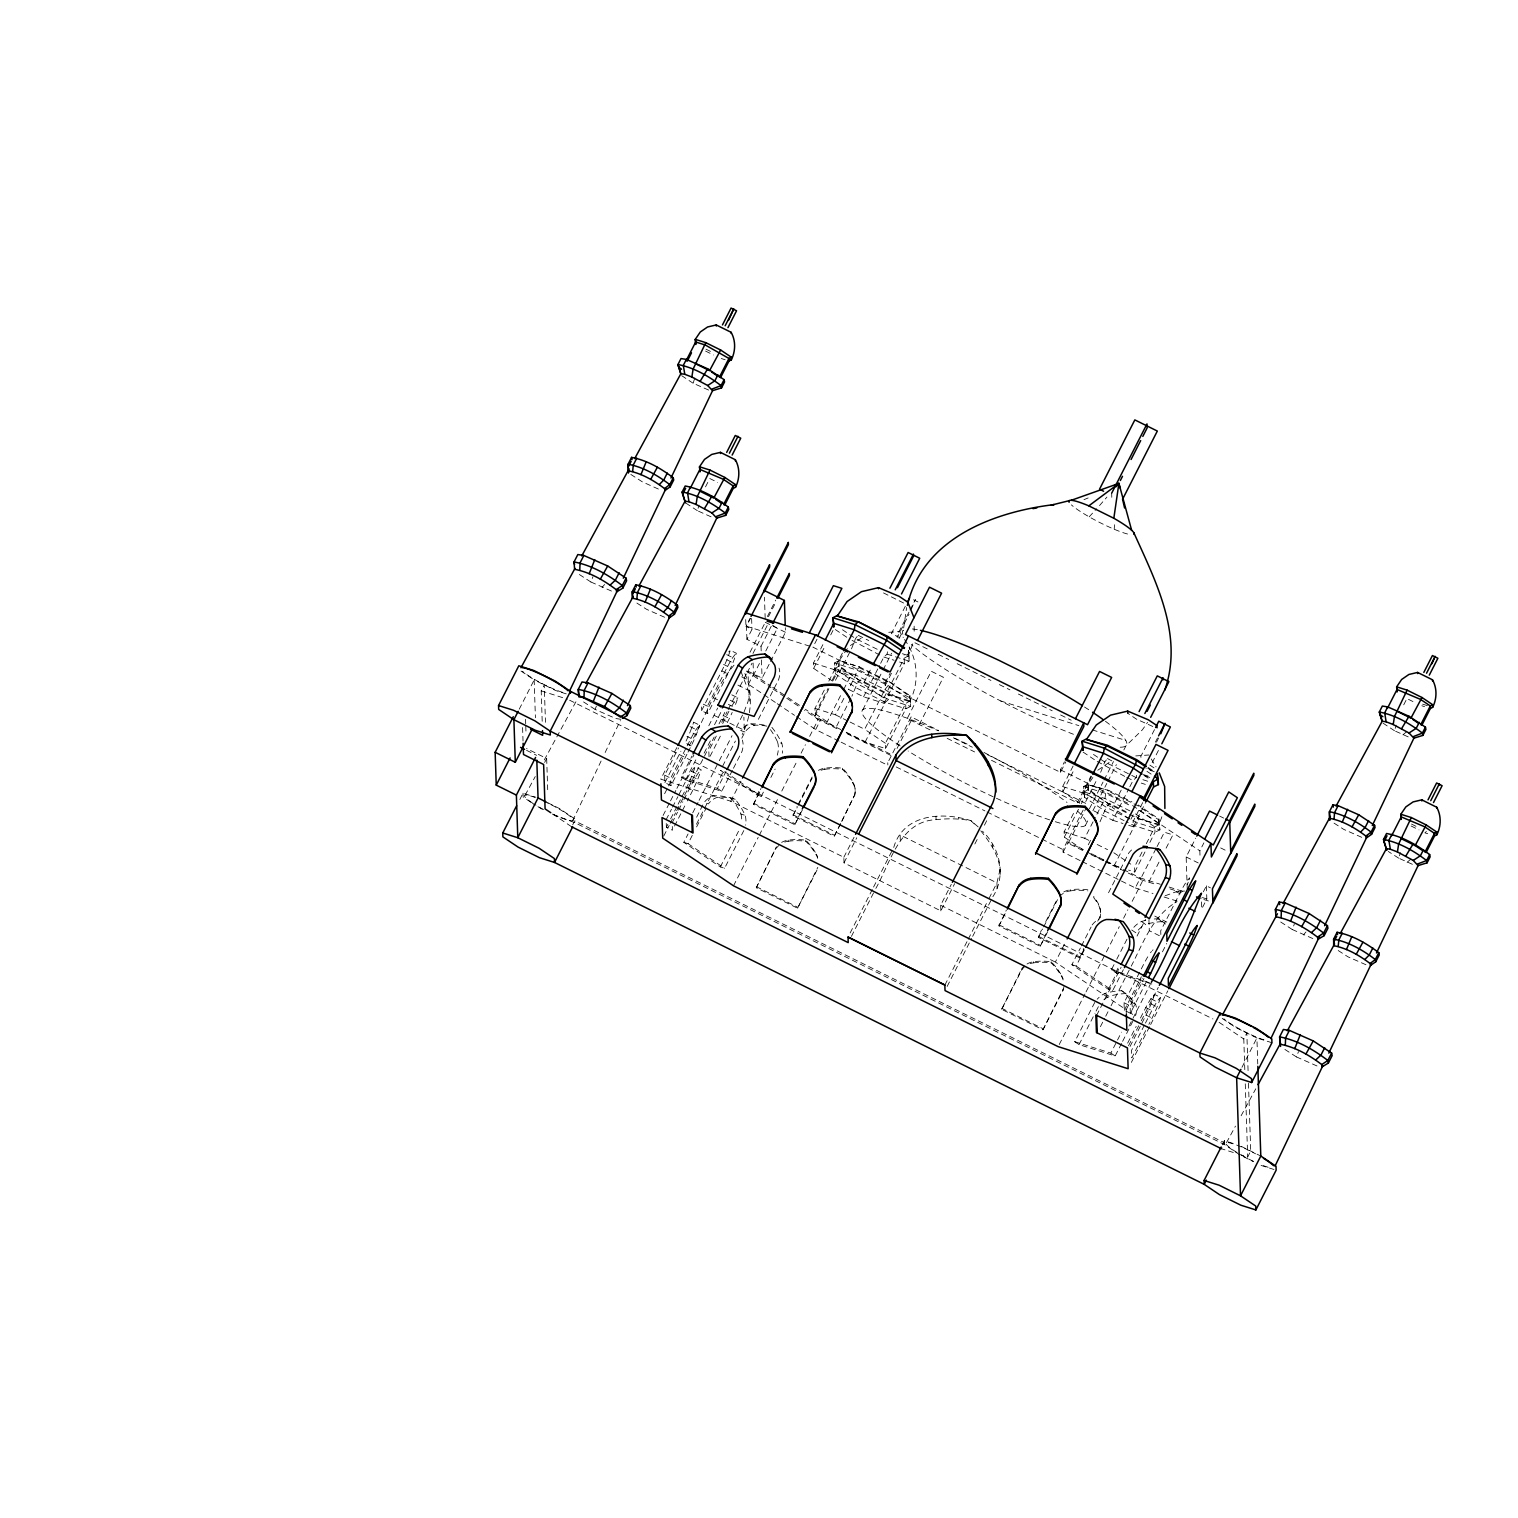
<?xml version="1.0" encoding="UTF-8"?>
<svg xmlns="http://www.w3.org/2000/svg" width="1518" height="1518" viewBox="0 0 1518 1518"><rect width="100%" height="100%" fill="white"/><g stroke="black" fill="none" stroke-linecap="round" stroke-linejoin="round"><path stroke-width="0.75" stroke-dasharray="5 3.75" d="M1114.193 529.232L1114.554 524.735M744.864 673.499C753.459 692.379 751.6 716.192 742.188 734.503M749.512 690.121L748.089 701.449L743.744 712.739M903.665 627.959L906.644 607.504M880.649 663.328L883.856 657.047L887.062 654.163L887.973 649.154M1129.828 786.779L1133.035 780.499L1136.242 777.614L1137.153 772.605M992.867 896.721C1006.529 875.62 1000.001 847.822 982.469 831.2M1000.077 869.397L996.928 882.888L988.427 899.586M708.64 390.069L693.157 383.257L694.865 377.678M711.069 516.822L697.35 510.674L699.058 505.114M1408.211 736.894L1394.492 730.746L1396.199 725.187M1412.404 864.311L1398.704 858.163L1400.412 852.604M912.716 643.898L908.181 656.364L904.064 655.074M1161.877 816.779L1158.86 825.09L1138.253 818.6L1108.975 804.085L1088.121 790.062L1087.951 784.73L1108.899 790.499L1131.935 801.902M611.469 591.071L590.9 582.001L592.969 576.669M620.843 719.304L615.663 718.488L595.094 709.418L597.181 704.105M1312.804 938.56L1292.235 929.49L1294.323 924.158M1317.017 1065.978L1296.448 1056.926L1298.516 1051.595M572.684 820.707L601.09 761.03M605.151 752.511L620.369 720.557M904.481 639.495C917.745 657.332 919.984 681.848 909.68 701.639L909.889 695.605L909.68 701.639L889.093 695.149L859.795 680.633L838.961 666.592L839.131 660.539L859.738 667.047L889.036 681.563L909.889 695.605L910.515 700.69L910.705 706.42L905.866 708.792L885.601 748.564L865.089 742.093L846.323 732.796M1088.121 790.062L1088.311 783.99L1083.605 786.457L1084.592 797.348L1081.385 803.629M708.792 725.794L717.653 708.033M832.206 680.159L835.412 673.878L834.445 663.005L839.131 660.539L859.738 667.047L856.588 669.988L855.754 675.055L848.277 689.703M1092.865 777.482L1087.951 784.73L1108.899 790.499L1105.768 793.44L1104.914 798.506L1096.394 815.261M859.795 680.633L839.321 665.871L834.634 668.717L857.044 683.821L888.561 699.418L910.705 706.42L910.06 700.918L889.472 694.428L860.156 679.893L857.044 683.821L851.902 696.231M1108.975 804.085L1088.482 789.322L1083.795 792.187L1106.224 807.272L1137.741 822.889L1159.885 829.872L1159.069 819.056L1138.215 805.014M519.232 709.21L534.165 679.912L520.845 670.937M542.192 721.259L541.205 690.861L544.241 684.903L545.474 722.321M519.82 799.474L523.027 793.212L535.911 797.273M544.639 762.472L546.67 758.507L526.518 748.526M705.509 486.861L708.716 480.599M572.703 824.824L574.734 820.84L1224.438 1142.75L1221.402 1148.728L1236.734 1153.566M676.838 747.558L660.747 779.151L730.727 801.238L843.837 857.272L844.027 862.907L940.856 910.876L954.651 883.628M686.952 754.237L670.956 785.641L664.903 782.643L664.656 775.148L678.527 747.919M664.903 782.643L680.899 751.239M701.563 710.69L721.828 670.899A17.685 1.366 -63.6 0 0 726.856 659.78A62.466 4.858 -63.6 0 0 730.329 650.254L736.363 653.252A62.466 4.858 -63.6 0 1 732.909 662.778A17.685 1.366 -63.6 0 1 727.881 673.897L707.616 713.669L701.563 710.69L701.449 706.933M761.182 650.861L761.03 646.307L746.913 639.325L751.979 629.382L745.945 626.384L750.006 618.395M746.913 639.325L746.495 626.213L750.537 618.262M670.956 785.641L670.69 778.146L690.975 738.355A17.685 1.366 -63.6 0 1 696.079 729.608A62.466 4.858 -63.6 0 1 699.703 725.206L693.669 722.207A62.466 4.858 -63.6 0 0 692.948 722.91M707.616 713.669L707.369 706.174L727.634 666.402A17.685 1.366 -63.6 0 1 732.739 657.636A62.466 4.858 -63.6 0 1 736.363 653.252M664.618 793.724L684.827 754.085M689.077 745.736C705.377 718.811 714.617 686.478 736.078 662.854M688.015 752.15L691.221 745.869A17.685 1.366 -63.6 0 0 696.25 734.731A62.466 4.858 -63.6 0 0 699.703 725.206M732.378 770.347L721.714 791.276L685.605 779.891L681.316 776.988L691.98 756.059M663.081 815.489L669.457 802.965M670.52 800.878L675.833 790.461M676.895 788.373L693.897 754.996M767.349 616.574L775.717 600.122M750.044 652.247L764.275 624.296M685.605 779.891L697.35 756.856M768.469 616.706L775.793 602.323M666.117 819.72L671.468 809.265M672.531 807.159L677.863 796.703M678.926 794.597L686.402 779.948A17.685 1.366 -63.6 0 1 691.506 771.201A62.466 4.858 -63.6 0 1 695.13 766.799L701.183 769.797A62.466 4.858 -63.6 0 1 697.711 779.322A17.685 1.366 -63.6 0 1 692.682 790.442L687.35 800.916M714.523 724.731L721.999 710.082M752.985 653.442L767.653 624.657M672.303 826.475L672.417 830.232L666.383 827.234L669.571 820.953M670.633 818.866L677.047 806.305M678.11 804.198L686.648 787.462A17.685 1.366 -63.6 0 0 691.677 776.324A62.466 4.858 -63.6 0 0 695.13 766.799M704.105 753.175L710.5 740.613M719.039 723.858L723.308 715.49A17.685 1.366 -63.6 0 0 724.788 712.416M663.764 836.02L669.134 825.488M670.197 823.382L675.567 812.851M676.649 810.745L714.181 737.065M721.695 722.321L727.065 711.79M728.128 709.703L747.444 671.791M775.318 702.398L748.412 684.276L747.976 671.165L752.017 663.214M761.03 646.307L771.656 625.454M672.17 822.718L677.502 812.263M678.565 810.157L682.834 801.789M683.897 799.701L692.436 782.946A17.685 1.366 -63.6 0 1 697.54 774.18A62.466 4.858 -63.6 0 1 701.183 769.797M716.306 736.097L708.83 750.765L709.077 758.26L721.885 733.137M722.701 723.536L729.095 710.974M674.542 826.039L686.288 803.003M727.217 722.682L729.361 718.488A17.685 1.366 -63.6 0 0 732.188 712.454M748.412 684.276L753.478 674.334L753.042 661.222M753.194 675.681L760.537 661.279M765.774 651.013L777.292 628.395L770.404 623.765M692.72 812.87L698.033 802.434M699.096 800.347L718.223 762.795M719.285 760.727L732.037 735.68M736.287 727.35L742.681 714.826M747.976 671.165L762.074 678.148L769.512 663.556M770.575 661.469L785.451 632.285L785.299 627.731M743.801 830.593L724.598 868.277L720.348 866.93L683.802 842.338L688.071 833.951M696.61 817.215L703.005 804.654M722.606 766.192L735.395 741.069M696.477 824.198L723.061 772.055M683.802 842.338L688.052 843.666L692.322 835.298M696.591 826.931L706.193 808.088M741.79 738.222L744.977 731.942A19.411 14.611 -72.5 0 1 754.807 725.187A95.976 72.238 -72.5 0 1 767.71 726.306M681.316 776.988L717.426 788.392L725.946 771.637M733.46 768.26L741.979 751.505A19.411 12.467 -56.1 0 0 742.34 740.082M758.393 719.323L778.658 679.552A19.411 12.467 -56.1 0 0 779.019 668.11M730.727 801.238L741.467 780.176M817.007 639.23L812.946 647.18L885.127 682.948L885.222 685.51L1060.475 772.358L1065.788 761.922M832.528 681.089L813.648 668.394L813.477 663.081L823.079 644.239M813.648 668.394L825.394 645.359M830.726 634.885L833.913 628.604L847.12 637.503M720.348 866.93L739.551 829.245M763.402 792.13L761.258 796.305L724.712 771.713L720.462 770.366L757.008 794.977L760.214 788.696M802.301 810.1L794.825 824.748L753.535 804.293L760.973 788.525M753.535 804.293L760.992 789.626M770.859 777.463L775.129 769.095M813.477 663.081L833.989 669.571L842.528 652.816M850.839 698.318L835.906 727.634L815.147 713.669L814.976 708.356L824.578 689.514M828.847 681.146L835.242 668.584L834.445 663.005L856.588 669.988L888.106 685.605L910.515 700.69L905.677 703.479L885.411 743.27L885.601 748.564M815.147 713.669L827.955 688.546M828.942 688.717L814.274 717.483L839.018 729.76M833.116 680.481L838.353 670.216L850.441 676.193L843.116 690.595M835.469 680.273L850.403 650.956M851.484 648.869L855.545 638.547L858.676 634.619M733.517 885.81L758.203 837.367M759.266 835.279L777.501 799.474M781.789 791.049L796.817 761.581M801.106 753.156L805.394 744.731M809.682 736.325L818.278 719.475L804.502 710.196M839.018 741.126L815.678 729.551L820.745 719.608L805.356 709.267M826.361 723.479L842.073 692.644M814.976 708.356L835.488 714.826L844.008 698.09M756.287 887.745L776.514 846.873L756.287 887.745L797.576 908.219L817.841 868.429M840.649 823.686L834.255 836.247L792.946 815.792L797.178 806.324M798.24 804.217L812.111 777.007M792.946 815.792L797.216 807.405M798.278 805.318L812.149 778.108M848.998 689.589L863.59 696.819L884.102 703.289L883.931 697.995L863.173 684.011L871.693 667.275M905.335 606.251L891.408 633.575L903.02 639.325M794.825 824.748L801.2 811.086M863.59 696.819L879.586 665.415M908.959 612.19L897.176 635.302L897.252 637.408L909.016 614.297M910.022 610.084L915.373 599.572L910.098 612.19M862.793 709.779L881.996 672.094M883.059 670.007L891.597 653.252M899.054 638.604L903.324 630.217A125.596 17.912 27 0 0 903.495 635.549M885.127 682.948L890.193 673.005M885.222 685.51L891.597 673.005M885.411 743.27L864.653 729.285L884.937 689.514L888.106 685.605L889.036 681.563L909.51 696.326M883.931 697.995L904.197 658.224L909.035 655.415L908.409 650.33L908.181 656.364L908.409 650.33M884.102 703.289L904.367 663.518L904.197 658.224M865.089 742.093L885.355 702.322L888.561 699.418L889.093 695.149M797.576 908.219L817.804 867.347M834.255 836.247L854.482 795.375A17.685 17.438 -1.9 0 0 853.002 782.187A62.466 61.631 -1.9 0 0 842.452 768.241A62.466 61.631 -1.9 0 0 824.786 768.203A17.685 17.438 -1.9 0 0 818.316 770.423M841.712 821.599L854.482 795.375M888.827 760.67L911.142 716.894L938.598 730.481M897.024 748.488L911.255 720.557L911.142 716.894M843.837 857.272L854.482 836.418M844.027 862.774L856.778 837.746M919.301 724.522L943.38 677.256L931.293 671.26L907.214 718.545L932.375 731.012M850.156 932.963L872.489 889.15M873.552 887.081L892.679 849.53M893.741 847.442C903.343 813.553 943.152 811.618 970.97 820.688L979.584 828.126M851.408 936.378L874.785 890.478M875.848 888.391C890.516 862.604 899.662 821.162 936.075 819.663C947.706 818.373 959.471 818.506 970.97 820.688L976.738 826.456M940.856 910.876L940.667 905.24L951.293 884.387M974.86 843.989L978.047 837.727M984.423 825.204L987.611 818.961M944.86 985.106L967.175 941.293M968.237 939.206L987.364 901.673M947.156 986.434L971.615 938.447M972.677 936.359L991.804 898.808M1060.475 772.358L1060.399 769.778L1064.441 761.827M1079.81 803.269L1062.828 791.846L1062.657 786.552L1073.321 765.603M1062.828 791.846L1074.554 768.81M1047.686 931.673L1040.228 946.321L998.92 925.866L1006.358 910.117M998.92 925.866L1006.396 911.217M1077.306 802.813L1090.93 776.096M1062.657 786.552L1083.15 793.022L1091.689 776.267M1083.188 849.814L1064.308 837.12L1064.137 831.807L1074.801 810.878M1079.07 802.51L1084.402 792.035L1083.605 786.457L1105.768 793.44L1131.365 806.134M1064.308 837.12L1080.323 805.716M1085.712 801.637L1096.375 780.688M1100.645 772.32L1104.725 761.998L1107.836 758.089M1080.095 860.573L1063.112 852.148L1063.017 849.587L1083.207 809.986M1063.112 852.148L1068.179 842.205L1083.036 849.568M1082.732 850.497L1068.217 843.306L1086.508 807.386M1089.393 808.809L1103.017 782.093M1104.06 780.024L1113.491 761.524M1085.446 825.337L1088.653 819.056M1092.922 810.669L1106.793 783.459M1107.855 781.372L1116.375 764.617M1123.851 749.968L1125.976 745.774L1142.371 729.854L1147.589 722.359M1064.137 831.807L1084.649 838.297L1095.313 817.348M1063.871 986.681A17.685 17.438 -1.9 0 1 1063.245 990.021L1042.961 1029.792L1001.671 1009.337L1021.899 968.465A17.685 17.438 -1.9 0 1 1024.252 965.96M1083.909 949.452L1079.64 957.839L1038.331 937.365L1041.5 929.984M1045.769 921.616L1057.496 898.58M1001.671 1009.337L1021.937 969.547A17.685 17.438 -1.9 0 1 1024.289 967.061M1038.331 937.365L1042.6 928.997M1043.663 926.91L1057.534 899.681M1088.273 844.805L1091.48 838.524M1100 821.788L1106.224 807.272L1109.335 803.345L1126.071 811.656M1040.228 946.321L1046.585 932.678M1129.316 818.904L1112.333 807.481L1121.935 788.639M1154.496 729.627L1140.568 756.951L1144.439 758.867M1094.004 810.973L1112.751 820.27L1128.766 788.867M1155.369 742.169L1157.513 737.976M1156.507 742.188L1158.651 737.976M1152.181 762.7L1158.613 750.082M1126.337 1014.328L1126.185 1009.755L1055.352 962.07L1066.091 941.027M1130.891 819.246L1134.098 812.965L1154.856 826.949L1155.027 832.244L1148.633 844.805M1142.693 802.605L1133.092 821.447L1133.263 826.741L1125.066 824.16M1133.263 826.741L1146.071 801.618M1105.92 861.408L1114.25 865.545L1134.515 825.773L1137.741 822.889L1138.633 817.879L1134.458 815.792M1123.339 969.717L1112.656 990.647L1108.425 989.319L1071.879 964.708L1080.399 947.972M1081.48 945.866L1091.081 927.024M1108.538 892.755L1128.804 852.964A19.411 14.611 -72.5 0 1 1133.377 848.581M1042.961 1029.792L1063.207 988.92L1063.245 990.021M1079.64 957.839L1083.871 948.352M1097.742 921.141L1099.867 916.967A17.685 17.438 -1.9 0 0 1098.387 903.779A62.466 61.631 -1.9 0 0 1093.624 896.436M1071.879 964.708L1076.129 966.055L1084.649 949.3M1142.048 852.072L1134.591 866.721L1134.762 872.015L1128.614 870.08M1146.318 843.685L1154.856 826.949L1159.695 824.141L1137.267 809.056M1134.762 872.015L1147.57 846.892M1082.22 861.617L1135.293 887.916L1140.36 877.973L1160.302 884.273M1155.995 848.657L1140.284 879.491L1156.431 884.596M1157.058 846.608L1164.382 832.206L1172.883 834.9L1165.539 849.283M1059.222 1044.536L1084.972 994.005M1086.034 991.899L1105.351 954.006M1106.413 951.9L1119.297 926.625M1123.586 918.219L1127.874 909.794M1132.162 901.369L1142.902 880.307L1105.559 861.807M1148.784 882.167L1159.259 861.617M1121.555 1043.435L1115.161 1055.997L1079.051 1044.593L1074.744 1041.709L1095.009 1001.918M1151.82 984.025L1115.711 972.64L1111.423 969.736L1115.692 961.368M1116.755 959.262L1127.419 938.333M1079.051 1044.593L1095.047 1013.189M1096.11 1011.102L1099.317 1004.821M1115.711 972.64L1118.918 966.359M1108.425 989.319L1119.089 968.37M1096.641 1015.333L1121.081 967.346M1137.039 936.056L1145.54 919.377M1187.228 888.789L1186.165 856.949L1195.729 838.183M1100.417 1026.661L1104.668 1018.312M1105.73 1016.225L1109.981 1007.895M1111.043 1005.808L1130.17 968.256M1131.233 966.169C1143.225 942.963 1152.731 915.639 1176.678 901.882M1199.979 855.203L1199.846 850.82L1203.888 842.87M1146.337 981.861L1130.341 1013.265L1124.288 1010.267L1124.041 1002.753L1144.325 962.981A17.685 1.366 -63.6 0 1 1149.43 954.234M1124.288 1010.267L1141.365 976.757M1126.185 1009.755L1142.276 978.18M1130.341 1013.265L1130.094 1005.751L1143.965 978.541M1074.744 1041.709L1110.853 1053.094L1121.517 1032.164M1162.465 951.824L1166.735 943.456M1128.994 1026.13L1150.246 984.404M1122.618 1041.348L1134.363 1018.312M1203.357 891.806L1206.393 885.848L1210.415 887.84M1127.646 1043.151L1136.185 1026.415M1140.454 1018.028L1145.786 1007.572A17.685 1.366 -63.6 0 1 1150.891 998.806A62.466 4.858 -63.6 0 1 1154.534 994.404L1160.568 997.402A62.466 4.858 -63.6 0 1 1157.114 1006.927A17.685 1.366 -63.6 0 1 1152.086 1018.066L1148.879 1024.346M1128.5 1045.807L1140.189 1022.866M1141.27 1020.779L1158.272 987.402M1130.037 1046.471L1146.033 1015.068A17.685 1.366 -63.6 0 0 1151.061 1003.929A62.466 4.858 -63.6 0 0 1154.534 994.404M1206.393 885.848L1206.829 898.96L1201.763 908.903L1201.402 897.973M1144.363 1025.219L1131.555 1050.342L1131.821 1057.837L1147.817 1026.434M1145.426 1023.113L1151.839 1010.552A17.685 1.366 -63.6 0 1 1156.944 1001.804A62.466 4.858 -63.6 0 1 1160.568 997.402M1131.346 1062.41L1149.581 1026.623M1150.663 1024.517L1167.816 990.837M1403.733 704.826L1406.92 698.565L1414.795 702.473M1244.798 1069.659L1243.792 1038.976L1246.828 1032.999L1248.157 1073.131M1241.971 1067.306L1256.904 1037.989L1271.932 1042.733M1222.237 1144.876L1224.362 1140.701L1235.102 1144.079M1238.916 1154.249L1247.682 1157.02L1250.718 1151.042L1248.46 1082.581M1138.253 818.6L1159.24 824.369L1159.885 829.872L1155.027 832.244L1134.515 825.773L1126.185 821.636M1158.67 819.777L1158.86 825.09L1158.67 819.777L1137.836 805.754L1108.538 791.239M525.133 795.166L535.266 776.533M544.279 759.968L576.935 699.912M1226.468 1142.675L1235.481 1126.109M1241.117 1115.749L1255.765 1088.823M847.367 648.603L838.79 661.279L838.961 666.592M602.039 587.447L604.619 584.487M1303.393 934.955L1305.954 931.976M1099.525 505.57L1106.945 497.069M1089.184 516.841L1096.565 508.796M1426.408 831.466L1424.89 832.832L1428.78 834.046M1402.879 734.845L1407.755 730.822M1407.091 862.281L1411.949 858.258M850.384 645.567L861.142 638.167M1097.761 770.252L1112.106 760.404M1165.141 895.772L1176.336 891.711L1184.514 891.047M1083.966 499.669L1088.178 497.923M888.751 632.304L899.662 631.545L903.286 637.503M1135.749 755.926L1148.841 754.996M721.278 358.514L725.168 359.747M1427.432 705.68L1422.214 704.029L1420.696 705.396L1424.567 706.629M903.627 603.025L882.053 592.191M1152.788 726.477L1136.394 719.115L1127.779 713.308M902.394 653.708L908.58 655.643L909.225 661.146L904.367 663.518L896.17 660.918M887.062 654.163L909.225 661.146L909.035 655.415L905.297 652.911M883.856 657.047L894.121 660.273M1000.685 700.955L1078.881 725.642M1092.296 729.873L1125.806 740.461M746.495 626.213L810.745 646.497M1154.287 771.751L1145.976 768.393M1143.32 774.559L1151.574 777.159M1145.008 775.926L1151.175 777.88M1142.883 779.702L1149.524 781.808M1141.232 783.079L1145.331 784.389M1112.751 820.27L1123.016 823.515M744.977 731.942L740.746 730.594A19.411 14.611 -72.5 0 1 750.556 723.858L754.807 725.187M770.442 729.646A95.976 72.238 -72.5 0 1 777.596 742.036L781.827 743.384A19.411 14.611 -72.5 0 1 782.32 753.175M1114.25 865.545L1120.398 867.48M566.29 693.897L555.55 690.5L534.165 679.912L535.418 717.786M1169.164 887.062L1182.446 891.256M1202.389 897.555L1206.829 898.96M1169.98 888.865L1181.27 892.432M1203.85 899.548L1208.366 900.971M541.205 690.861L567.485 699.153M1135.293 887.916L1153.016 893.514M1164.097 897.005L1177.38 901.199M757.008 794.977L761.258 796.305M735.205 799.284A95.976 72.238 -72.5 0 0 718.147 797.159A19.411 14.611 -72.5 0 0 708.318 803.895L704.067 802.548A19.411 14.611 -72.5 0 1 713.896 795.811A95.976 72.238 -72.5 0 1 730.955 797.956L735.205 799.284A95.976 72.238 -72.5 0 1 745.167 815.356A19.411 14.611 -72.5 0 1 745.642 825.147M730.955 797.956A95.976 72.238 -72.5 0 1 740.917 814.009L745.167 815.356M1111.423 969.736L1150.397 983.057M1239.713 1154.819L1224.495 1144.591L574.791 822.68L551.983 814.084M1261.097 1165.426L1274 1169.486M658.357 489.043L642.399 481.889L630.274 474.071M1361.76 837.329L1343.753 829.378L1331.609 821.561M664.618 617.257L646.611 609.325L634.467 601.507M1365.953 964.746L1347.946 956.814L1335.821 948.997M705.984 349.178L711.562 351.929M705.566 351.075L713.441 354.984M1411.531 824.084L1418.969 827.784M709.779 478.512L717.653 482.401M1411.114 826.001L1418.988 829.91M913.475 599.762L919.282 602.627M914.918 642.778L929.699 650.102M938.143 654.296L948.712 659.514M957.156 663.708L990.931 680.444M999.394 684.637L1009.944 689.855M1018.388 694.049L1052.183 710.785M1060.627 714.978L1071.177 720.196M858.296 635.359L868.77 640.539M1107.438 758.526L1113.757 761.922M1219.618 816.077L1223.641 818.069M877.214 649.268L855.545 638.547L842.471 629.742M1136.242 777.614L1104.725 761.998L1091.651 753.194M879.681 654.979L849.017 638.774M1124.686 776.362L1096.3 760.954M1126.773 777.406L1133.035 780.499M859.378 667.768L888.675 682.284M785.451 632.285L765.3 622.304L764.484 597.276M1220.662 847.917L1226.715 850.915M1060.399 769.778L1130.455 804.502M1129.923 810.897L1104.914 798.506L1084.402 792.035L1084.592 797.348L1105.332 811.314L1124.098 820.612M833.989 669.571L863.173 684.011M1083.15 793.022L1112.333 807.481M953.361 737.805L972.374 747.236M987.155 754.541L1086.395 803.724M947.156 738.336L974.613 751.941M991.501 760.309L1075.958 802.149M1186.165 856.949L1198.252 862.945M726.705 654.656L732.739 657.636M726.856 659.78L732.909 662.778M835.488 714.826L847.993 721.031M850.08 722.056L864.653 729.285M1084.649 838.297L1088.823 840.346M1097.153 844.482L1107.571 849.644M723.612 664.41L727.634 666.402M1176.089 891.787L1180.226 893.836M741.714 676.857L747.919 679.931M820.745 719.608L844.084 731.183M846.209 732.245L892.926 755.376M1091.537 853.78L1104.269 860.099M1106.394 861.142L1121.252 868.505M1123.377 869.567L1140.36 877.973M721.828 670.899L727.881 673.897M1087.154 852.129L1103.833 860.383M847.31 733.858L890.876 755.452M1091.025 854.615L1103.472 860.782M737.919 685.092L748.26 690.216L749.968 704.352M896.208 766.951L984.897 810.878M987.004 811.94L1039.792 838.088M1041.917 839.131L1063.017 849.587M841.143 742.188L887.859 765.319L887.764 762.757M731.79 694.827L737.843 697.825A62.466 4.858 -63.6 0 1 735.433 704.637M730.177 700.234L734.219 702.227A62.466 4.858 -63.6 0 1 737.843 697.825M728.336 704.352L732.359 706.363M713.517 697.768L717.54 699.76M1154.762 916.113L1166.849 922.09M703.327 704.181L707.369 706.174M723.308 715.49L729.361 718.488M1159.372 935.695L1149.297 930.705L1148.936 919.718M714.105 715.357L744.313 730.329L743.877 717.141M690.026 726.61L696.079 729.608M692.189 726.534A62.466 4.858 -63.6 0 1 690.197 731.733L696.25 734.731M686.933 736.363L690.975 738.355M691.221 745.869L685.168 742.871A17.685 1.366 -63.6 0 0 690.197 731.733M569.611 700.215L1212.939 1018.957M792.908 814.692L834.217 835.147M1038.293 936.264L1079.602 956.738M691.506 771.201L697.54 774.18M1150.891 998.806L1156.944 1001.804M753.497 803.193L794.806 823.648M998.882 924.766L1040.191 945.24M691.677 776.324L697.711 779.322M1151.061 1003.929L1157.114 1006.927M940.667 905.24L1055.352 962.07M686.402 779.948L692.436 782.946M1145.786 1007.572L1151.839 1010.552M664.656 775.148L670.69 778.146M1124.041 1002.753L1130.094 1005.751M686.648 787.462L692.682 790.442M1146.033 1015.068L1152.086 1018.066M526.575 750.347L536.651 755.338M756.249 886.645L797.538 907.119M1001.633 1008.237L1042.942 1028.692M547.789 802.775L559.44 808.544L574.658 818.79L574.791 822.68M1241.345 1146.413L1260.794 1156.033M542.249 809.265L532.666 803.496M1243.603 1156.754L1253.318 1161.574M1394.492 730.746L1382.575 722.853M693.157 383.257L681.221 375.363M1398.704 858.163L1388.268 851.446M697.35 510.674L685.434 502.8M1292.235 929.49L1277.89 920.174M590.9 582.001L576.536 572.684M1296.448 1056.926L1282.084 1047.61M595.094 709.418L580.749 700.102M1149.847 765.091L1155.027 768.563M1148.101 767.406L1153.775 771.22M1147.703 768.127L1153.395 771.96M1146.982 771.334L1152.598 775.11M1143.927 775.318L1149.581 779.132M1083.093 752.074L1094.421 759.683M1132.58 805.546L1199.846 850.82M1113.832 852.755L1130.815 864.178M1154.23 918.997A95.976 61.688 -56.1 0 1 1158.348 918.751L1162.655 921.654A95.976 61.688 -56.1 0 1 1165.426 924.064M1133.832 927.289A19.411 12.467 -56.1 0 1 1141.46 921.502L1145.748 924.405A95.976 61.688 -56.1 0 1 1162.655 921.654M753.478 674.334L770.764 685.984M772.681 687.274L786.134 696.326M788.07 697.616L803.439 707.976M1131.688 929.965L1135.976 932.849A19.411 12.467 -56.1 0 1 1145.748 924.405M746.325 671.051L771.049 687.692M773.023 689.02L784.825 696.952M786.798 698.28L802.529 708.887M777.235 703.688L794.521 715.32M796.457 716.629L815.678 729.551M1222.199 1018.426L1235.519 1027.401L1256.904 1037.989L1257.758 1063.966M1219.087 1022.335L1243.792 1038.976M1121.688 990.723L1125.976 993.607A95.976 61.688 -56.1 0 1 1135.787 1004.783A19.411 12.467 -56.1 0 1 1135.426 1016.225L1131.119 1013.322A19.411 12.467 -56.1 0 0 1131.498 1001.899A95.976 61.688 -56.1 0 0 1121.688 990.723A95.976 61.688 -56.1 0 0 1104.781 993.474A19.411 12.467 -56.1 0 0 1097.172 999.242M1131.498 1001.899L1135.787 1004.783M1076.129 966.055L1112.656 990.647M1104.781 993.474L1109.089 996.358A95.976 61.688 -56.1 0 1 1125.976 993.607M1110.853 1053.094L1115.161 1055.997M717.426 788.392L721.714 791.276M688.052 843.666L724.598 868.277M552.685 814.028L571.698 826.817M530.769 802.206L523.16 797.083L523.027 793.212M980.78 830.801C990.875 843.363 1000.647 857.803 1000.248 874.577M1151.251 758.962L1156.071 766.913M740.974 671.506L748.26 690.216M1245.272 1083.833L1247.682 1157.02M1224.362 1140.701L1224.495 1144.591M1160.834 934.538L1160.72 930.8L1180.985 891.028A17.685 1.366 -63.6 0 1 1186.089 882.262A62.466 4.858 -63.6 0 1 1189.714 877.859A62.466 4.858 -63.6 0 1 1189.049 879.909M1111.669 493.217L1111.802 497.316M1100.455 910.231L1100.493 911.312M1099.867 916.967L1099.905 918.048A17.685 17.438 -1.9 0 0 1098.425 904.88L1098.387 903.779M1087.837 889.814A62.466 61.631 -1.9 0 0 1070.171 889.795L1070.209 890.895A17.685 17.438 -1.9 0 0 1060.949 895.108M1068.179 842.205L1068.217 843.306M1027.041 963.968A17.685 17.438 -1.9 0 1 1033.511 961.748A62.466 61.631 -1.9 0 1 1051.158 961.786A62.466 61.631 -1.9 0 1 1061.727 975.732L1061.765 976.833A17.685 17.438 -1.9 0 1 1063.112 979.964M1051.158 961.786L1051.196 962.886A62.466 61.631 -1.9 0 1 1061.765 976.833M1033.511 961.748L1033.549 962.848A17.685 17.438 -1.9 0 0 1030.191 963.645M1021.899 968.465L1021.937 969.547M997.117 888.372L996.928 882.888L900.117 834.919L900.307 840.403M992.544 844.312L992.639 847.689M958.731 817.804L958.769 818.999M935.961 816.267L936.075 819.663M909.301 647.427L909.377 649.647M855.07 788.639L855.108 789.739M853.002 782.187L853.04 783.288A17.685 17.438 -1.9 0 1 854.52 796.476M842.452 768.241L842.471 769.341A62.466 61.631 -1.9 0 1 853.04 783.288M824.786 768.203L824.824 769.303A17.685 17.438 -1.9 0 0 818.354 771.524M781.637 842.395A17.685 17.438 -1.9 0 1 788.108 840.175A62.466 61.631 -1.9 0 1 805.773 840.194A62.466 61.631 -1.9 0 1 816.342 854.16L816.38 855.26A17.685 17.438 -1.9 0 1 817.728 858.372M805.773 840.194L805.811 841.295A62.466 61.631 -1.9 0 1 816.38 855.26M788.108 840.175L788.146 841.276A17.685 17.438 -1.9 0 0 784.806 842.073M761.467 659.951L762.074 678.148M751.619 618.452L751.979 629.382M745.717 619.591L745.945 626.384M666.25 823.477L666.383 827.234M546.67 758.507L547.751 791.239M525.551 719.342L525.702 723.839M525.778 726.078L526.006 732.814M522.59 727.558L523.027 741.031M914.14 626.175L914.178 632.968M776.552 847.974A17.685 17.438 -1.9 0 1 778.886 845.488M1103.871 999.793A19.411 12.467 -56.1 0 1 1109.089 996.358M693.669 722.207A62.466 4.858 -63.6 0 1 692.986 724.257M728.754 651.905A62.466 4.858 -63.6 0 1 729.608 650.937M788.146 841.276A62.466 61.631 -1.9 0 1 805.811 841.295M824.824 769.303A62.466 61.631 -1.9 0 1 842.471 769.341M1033.549 962.848A62.466 61.631 -1.9 0 1 1051.196 962.886M1150.511 952.716A62.466 4.858 -63.6 0 1 1151.498 951.482M1152.333 950.515A62.466 4.858 -63.6 0 1 1153.054 949.832M1188.233 882.186A62.466 4.858 -63.6 0 1 1187.304 884.671M777.596 742.036A19.411 14.611 -72.5 0 1 777.273 755.186M740.917 814.009A19.411 14.611 -72.5 0 1 741.714 820.422M750.556 723.858A95.976 72.238 -72.5 0 1 767.615 725.984M1070.209 890.895A62.466 61.631 -1.9 0 1 1087.875 890.914M1093.643 897.517A62.466 61.631 -1.9 0 1 1098.425 904.88M1141.46 921.502A95.976 61.688 -56.1 0 1 1145.767 920.363M1158.348 918.751A95.976 61.688 -56.1 0 1 1163.68 923.836M1063.701 892.015A17.685 17.438 -1.9 0 1 1070.171 889.795M1061.727 975.732A17.685 17.438 -1.9 0 1 1063.074 978.863M816.342 854.16A17.685 17.438 -1.9 0 1 817.69 857.272M771.865 727.331A95.976 72.238 -72.5 0 1 781.827 743.384M731.98 705.794A17.685 1.366 -63.6 0 1 734.219 702.227M1092.144 924.936A19.411 14.611 -72.5 0 1 1099.298 919.073M1105.446 721.297A125.596 17.912 27 0 1 1118.576 747.16M1073.454 734.276A125.596 17.912 27 0 1 911.255 644.448M912.375 628.964A125.596 17.912 27 0 1 918.219 629.856M1084.516 707.009A125.596 17.912 27 0 1 1090.607 710.955M1127.551 534.013A36.584 5.218 27 0 1 1071.385 504.868M1077.533 811.105A125.596 17.912 27 0 1 1051.822 820.612M1049.678 819.891A125.596 17.912 27 0 1 908.144 751.012M900.174 745.907A125.596 17.912 27 0 1 864.103 708.982A125.596 17.912 27 0 1 938.39 730.803M954.689 738.165A125.596 17.912 27 0 1 969.224 745.091M983.949 752.454A125.596 17.912 27 0 1 1067.021 802.434M1263.982 1039.849A27.286 3.89 27 0 1 1223.906 1018.825M1268.175 1167.285A27.286 3.89 27 0 1 1262.179 1165.16M1253.413 1161.327A27.286 3.89 27 0 1 1238.935 1153.68M1237.056 1152.542A27.286 3.89 27 0 1 1227.777 1142.58A27.286 3.89 27 0 1 1255.595 1153.832M543.653 801.068A27.286 3.89 27 0 1 572.912 819.113A27.286 3.89 27 0 1 552.059 813.819M543.558 809.53A27.286 3.89 27 0 1 533.975 803.971M532.382 802.946A27.286 3.89 27 0 1 534.791 797.367M562.628 692.36A27.286 3.89 27 0 1 522.553 671.336M855.754 675.055L835.242 668.584L835.412 673.878L856.171 687.863L885.355 702.322L905.866 708.792L905.677 703.479L884.937 689.514L855.754 675.055"/><path stroke-width="1.5" d="M670.216 486.823L669.761 484.603C657.484 475.286 643.347 467.07 628.091 464.223L628.528 472.724L628.091 464.223L631.564 457.373C646.839 460.22 660.975 468.436 673.252 477.772L673.707 479.992L670.216 486.823L664.941 490.542L664.542 488.587C653.822 480.447 641.469 473.274 628.129 470.77M632.74 598.054L632.285 591.64L635.776 584.809C651.051 587.656 665.188 595.872 677.445 605.189L677.901 607.409L674.428 614.259L669.153 617.959L668.755 616.023C658.034 607.864 645.681 600.692 632.323 598.206L632.285 591.64C647.56 594.487 661.696 602.703 673.973 612.039L674.428 614.259M1334.075 945.543L1333.639 939.13L1337.111 932.299C1352.386 935.145 1366.523 943.361 1378.799 952.678L1379.255 954.917L1375.763 961.748L1370.488 965.448L1370.09 963.513C1359.369 955.372 1347.016 948.181 1333.677 945.695L1333.639 939.13C1348.914 941.995 1363.031 950.211 1375.308 959.528L1375.763 961.748M579.762 570.104L580.066 562.874L583.842 555.474L607.693 565.986L626.08 578.149L626.611 580.73L622.835 588.13L616.65 591.868L616.194 589.648C603.936 580.35 589.838 572.153 574.601 569.307L574.051 561.945L577.827 554.544L583.842 555.474M630.293 705.566L626.517 712.986L620.388 717.084L604.543 706.61L583.975 697.54L584.259 690.311L588.035 682.91L611.906 693.422L630.293 705.566L630.805 708.147L627.048 715.547L622.399 718.356M1281.116 917.593L1281.401 910.383L1285.177 902.963L1309.047 913.494L1327.434 925.638L1327.946 928.219L1324.189 935.619L1317.985 939.357L1317.529 937.137C1305.29 927.84 1291.173 919.642 1275.936 916.796L1275.405 909.434L1279.181 902.034L1285.177 902.963M1285.329 1045.029L1285.613 1037.8L1289.389 1030.399L1313.241 1040.912L1331.628 1053.075L1332.159 1055.636L1328.383 1063.036L1322.197 1066.793L1321.742 1064.573C1309.484 1055.257 1295.385 1047.078 1280.148 1044.232L1279.617 1036.87L1283.374 1029.47L1289.389 1030.399M632.664 471.472L633.272 465.02L636.763 458.189M636.858 598.908L637.484 592.456L640.957 585.606M1333.999 818.98L1334.626 812.51L1338.098 805.678L1358.724 814.768L1374.587 825.261L1375.042 827.481L1371.57 834.331L1366.295 838.031L1365.896 836.076C1355.176 827.936 1342.823 820.764 1329.483 818.278L1329.426 811.713L1332.918 804.863L1338.098 805.678M1338.212 946.397L1338.819 939.946L1342.31 933.096M1133.946 534.374A36.584 5.218 27 0 0 1113.832 518.264L1118.899 483.407L1071.234 500.314M670.937 478.056L712.53 390.676L707.692 385.515L691.866 377.014L693.1 369.102L705.775 342.651L695.301 339.33L700.291 331.987L707.578 326.977L716.249 324.947L731.126 332.309C735.888 340.753 735.585 351.265 731.334 359.842L729.038 360.961L720.519 377.659M675.149 605.473L716.743 518.112L711.904 512.932L696.079 504.45L697.293 496.538L709.969 470.068L699.513 466.766L704.504 459.404L711.771 454.413L720.462 452.364L735.338 459.745C740.101 468.17 739.797 478.701 735.528 487.278L733.232 488.398L724.731 505.096M1372.291 825.545L1413.884 738.165L1409.046 733.004L1393.22 724.522L1394.435 716.61L1407.11 690.14L1396.655 686.838L1401.645 679.476L1408.913 674.466L1417.603 672.436L1432.48 679.798C1437.242 688.242 1436.939 698.773 1432.669 707.331L1430.373 708.451L1421.873 725.149M1376.484 952.962L1418.078 865.602L1413.239 860.44L1397.433 851.94L1398.647 844.027L1411.323 817.557L1400.848 814.255L1405.839 806.912L1413.125 801.902L1421.816 799.853L1436.692 807.234C1441.436 815.678 1441.132 826.19 1436.882 834.767L1434.586 835.887L1426.085 852.585M1164.761 690.216C1183.888 635.606 1155.881 581.641 1133.889 532.837M589.193 573.728L594.771 559.668M593.405 701.145L598.965 687.104M1290.547 921.217L1296.106 907.157M1294.74 1048.634L1300.319 1034.593M640.919 474.641L646.194 461.795M645.112 602.077L650.406 589.231M1342.254 822.13L1347.548 809.303M1346.466 949.566L1351.76 936.72M1159.335 985.315L1185.748 932.849L1201.516 893.172C1178.67 918.713 1168.898 953.437 1151.308 982.317M907.385 605.34C922.697 538.7 993.189 511.87 1054.137 504.602L1051.158 505.171L1069.07 500.712M569.497 691.145L618.187 588.851M623.272 578.206L665.871 488.701M627.465 705.623L670.064 616.137M1270.851 1038.635L1319.54 936.359M1324.607 925.695L1367.225 836.19M1275.044 1166.071L1322.728 1065.902M1328.819 1053.131L1371.418 963.626M855.829 621.849L837.291 616.004L858.239 621.773L887.556 636.289L904.614 647.769M1145.824 766.856L1136.337 760.48L1107.058 745.964L1086.452 739.456L1107.419 745.224L1136.716 759.74L1146.204 766.135M1107.058 745.964L1104.269 748.165L1103.434 753.232L1092.751 774.18M570.521 693.195L570.464 691.354L550.199 731.145L550.313 735.016L535.285 730.272L513.9 719.684L498.682 709.437L498.549 705.547L518.814 665.776L533.862 670.52L555.246 681.127L570.464 691.354L1220.168 1013.265L1235.197 1018.009L1256.581 1028.616L1271.799 1038.862L1271.932 1042.733L1251.667 1082.524L1236.639 1077.78L1215.235 1067.173L1200.036 1056.926L1199.903 1053.037L1220.168 1013.265L1220.225 1015.106M628.547 466.443L631.146 461.301M712.53 390.676L721.524 387.906L724.56 381.948L724.105 379.652L707.673 368.798L686.364 359.405L683.328 365.364L684.789 374.301L691.866 377.014M686.117 360.753L695.68 341.986L695.301 339.33L695.756 344.472L695.68 341.986L705.377 345.041L728.944 358.457L729.038 360.961M687.256 361.17L691.506 352.821M1257.834 1066.319L1260.794 1156.033L1276.012 1166.279L1276.145 1170.169L1255.879 1209.941L1240.832 1205.197L1219.447 1194.609L1204.229 1184.363L554.525 862.452L554.393 858.562L539.175 848.315L517.79 837.727L516.386 795.109L496.234 785.129L495.153 752.302L513.293 716.724M518.169 711.297L513.9 719.684L515.304 762.283L495.153 752.302M722.473 324.928L731.069 308.059L736.553 310.773L727.957 327.641M725.187 325.744L733.801 308.875L728.45 320.412M657.37 467.259L650.672 479.422M707.673 368.798L700.253 381.132M496.234 785.129L510.105 757.918M607.693 565.986L600.331 579.174M515.304 762.283L532.363 728.792M667.275 473.104L663.783 479.954L659.324 484.527M717.919 374.832L714.883 380.79L707.692 385.515M619.154 572.76L615.378 580.161L610.217 584.999M719.38 377.242L728.944 358.457L731.24 357.147L720.652 350.013L705.775 342.651M673.252 477.772L669.761 484.603L664.542 488.587M724.105 379.652L721.05 385.61L721.524 387.906M626.08 578.149L622.304 585.55L616.194 589.648M516.386 795.109L535.588 757.425M572.666 826.855L554.525 862.452L539.497 857.708L518.093 847.101L502.875 836.873L502.762 832.984L516.632 805.754M716.743 518.112L725.737 515.342L728.773 509.365L728.298 507.069C715.604 497.43 700.993 488.948 685.206 485.988L682.17 491.965L685.434 502.8L682.645 494.261L685.681 488.284M632.74 593.861L635.359 588.737M690.576 486.823L687.54 492.8L688.982 501.737L696.079 504.45M690.311 488.189L699.893 469.404L699.513 466.766L699.969 471.908L699.893 469.404L723.346 479.29L733.156 485.893L733.232 488.398M536.803 760.082L538.055 797.956L517.79 837.727L502.762 832.984M726.686 452.364L735.281 435.476L740.746 438.19L732.15 455.077M729.399 453.18L737.995 436.311L738.033 437.298M661.563 594.695L654.884 606.839M711.885 496.215L704.466 508.549M611.906 693.422L604.543 706.61M671.468 600.54L667.977 607.371L663.518 611.944M722.113 502.268L719.077 508.226L711.904 512.932M623.367 700.178L619.591 707.597L614.429 712.435M723.593 504.678L733.156 485.893L735.433 484.565L724.845 477.449L709.969 470.068M677.445 605.189L673.973 612.039L668.755 616.023M728.298 507.069L725.262 513.046L725.737 515.342M677.92 745.452L745.49 612.817L817.785 635.644L841.883 588.358L833.382 585.663L809.284 632.949M751.03 616.403L764.256 590.464L784.389 600.445L785.223 625.454M693.043 753.953L701.582 737.217A19.411 12.467 -56.1 0 1 711.354 728.754A95.976 61.688 -56.1 0 1 728.242 726.002L732.549 728.906A95.976 61.688 -56.1 0 0 715.642 731.638A19.411 12.467 -56.1 0 0 705.87 740.101L698.413 754.769M720.841 706.952L717.976 705.035L738.241 665.245A19.411 12.467 -56.1 0 1 748.013 656.782A95.976 61.688 -56.1 0 1 764.901 654.049L769.209 656.933A95.976 61.688 -56.1 0 1 771.979 659.343M776.761 598.073L789.341 573.406L789.417 575.588L777.88 598.206M722.283 707.919L742.549 668.148A19.411 12.467 -56.1 0 1 752.321 659.685A95.976 61.688 -56.1 0 1 769.209 656.933M772.719 623.367L784.389 600.445M727.008 769.55L737.691 748.621A19.411 12.467 -56.1 0 0 738.052 737.179A95.976 61.688 -56.1 0 0 728.242 726.002M742.53 778.07L815.489 634.904L890.155 671.905L908.466 635.985M825.204 640.065L833.743 623.31L832.946 617.731L837.651 615.264M762.036 786.438L773.763 763.421A17.685 17.438 -1.9 0 1 785.375 756.704A62.466 61.631 -1.9 0 1 803.022 756.742A62.466 61.631 -1.9 0 1 813.591 770.689A17.685 17.438 -1.9 0 1 815.071 783.876L815.109 784.977A17.685 17.438 -1.9 0 0 813.629 771.789L813.591 770.689M810.422 691.449L790.195 732.321L810.422 691.449A17.685 17.438 -1.9 0 1 822.035 684.751A62.466 61.631 -1.9 0 1 839.701 684.77A62.466 61.631 -1.9 0 1 850.27 698.735A17.685 17.438 -1.9 0 1 851.731 711.904L831.503 752.795M762.074 787.538L773.763 763.421M843.591 650.729L854.255 629.78L855.089 624.714L858.239 621.773L887.176 637.01L904.216 648.49M889.909 588.225L908.125 552.495L919.718 558.245L901.521 593.974M895.222 589.819L913.438 554.089L913.494 556.195L897.442 587.713M873.837 663.081L886.607 640.33L887.176 637.01M907.479 602.039L909.624 597.845M802.263 808.999L815.071 783.876M851.731 711.904L831.466 751.695L790.157 731.221M804.426 805.906L814.028 787.064M917.517 640.463L941.596 593.177L929.509 587.181L905.43 634.467L1087.552 724.712L1111.65 677.426L1099.563 671.449L1075.465 718.735M855.545 834.331L895.924 755.053C910.933 731.657 942.052 731.372 966.605 735.338C984.461 752.302 1002.848 777.292 992.753 803.022L952.355 882.3M858.903 833.572L896.113 760.556C910.838 736.951 941.426 734.181 966.605 735.338C980.495 751.334 995.296 770.081 995.808 792.206M1111.669 493.217L1146.982 423.92L1147.115 428L1142.826 436.406M1120.36 480.504L1122.504 476.31M1131.062 459.499L1140.682 440.599M1123.073 498.265L1157.323 431.055L1134.838 419.898L1099.525 489.213L1103.605 491.244M1114.288 784.028L1065.465 759.835L1083.719 722.815L1083.852 726.477L1066.85 759.835M1074.383 763.516L1082.922 746.761L1082.125 741.182L1086.812 738.716M1007.421 908.03L1019.147 884.994A17.685 17.438 -1.9 0 1 1030.76 878.296A62.466 61.631 -1.9 0 1 1048.407 878.315A62.466 61.631 -1.9 0 1 1058.976 892.28A17.685 17.438 -1.9 0 1 1060.456 905.449L1049.83 927.498M1055.826 813.022L1035.58 853.913L1055.826 813.022A17.685 17.438 -1.9 0 1 1067.42 806.324A62.466 61.631 -1.9 0 1 1085.085 806.362A62.466 61.631 -1.9 0 1 1095.654 820.308A17.685 17.438 -1.9 0 1 1097.116 833.496L1076.888 874.368M1007.459 909.111L1019.147 884.994M1139.088 711.581L1157.285 675.871L1168.898 681.62L1150.682 717.331M1144.857 713.498L1163.054 677.768L1163.13 679.874M1147.058 711.392L1150.283 705.092M1047.648 930.572L1060.456 905.449M1097.116 833.496L1076.85 873.267L1035.561 852.812M1122.997 786.533L1135.787 763.782L1136.337 760.48M1155.577 727.52L1158.784 721.221L1170.378 726.97L1161.82 743.782M1158.576 735.869L1165.008 723.27L1160.796 733.782M1131.878 791.675L1155.976 744.389L1168.063 750.385L1143.965 797.652L1065.427 758.753M1067.154 938.921L1140.113 795.755L1213.261 844.995L1237.36 797.709L1228.764 791.922L1204.666 839.207M1143.756 800.517L1153.357 781.675L1158.196 778.886L1157.19 774.503M1146.071 801.618L1153.528 786.969L1153.357 781.675M1085.712 947.213L1096.394 926.284A19.411 14.611 -72.5 0 1 1106.205 919.529A95.976 72.238 -72.5 0 1 1123.282 921.673A95.976 72.238 -72.5 0 1 1133.244 937.726A19.411 14.611 -72.5 0 1 1132.94 950.875L1124.402 967.63M1121.214 964.196L1128.69 949.528A19.411 14.611 -72.5 0 0 1128.994 936.378A95.976 72.238 -72.5 0 0 1119.032 920.325A95.976 72.238 -72.5 0 0 1114.876 919.301M1145.084 917.346L1165.35 877.575A19.411 14.611 -72.5 0 0 1165.653 864.425A95.976 72.238 -72.5 0 0 1155.691 848.372L1159.942 849.701A95.976 72.238 -72.5 0 1 1169.904 865.772A19.411 14.611 -72.5 0 1 1169.6 878.903L1149.335 918.694L1112.789 894.083L1133.054 854.311A19.411 14.611 -72.5 0 1 1142.883 847.575A95.976 72.238 -72.5 0 1 1159.942 849.701M1196.791 836.095L1209.542 811.086L1217.607 815.071M1143.358 976.074L1210.928 843.42L1211.383 856.987L1229.694 821.067L1225.652 819.075M1145.027 976.435L1150.359 965.979A17.685 1.366 -63.6 0 1 1155.464 957.213A62.466 4.858 -63.6 0 1 1159.107 952.83A62.466 4.858 -63.6 0 1 1155.634 962.355A17.685 1.366 -63.6 0 1 1150.606 973.474L1148.481 977.668M1187.266 901.521L1167 941.293L1166.754 933.798L1187.019 894.007A17.685 1.366 -63.6 0 1 1192.142 885.26A62.466 4.858 -63.6 0 1 1195.767 880.857A62.466 4.858 -63.6 0 1 1192.294 890.383A17.685 1.366 -63.6 0 1 1187.266 901.521L1183.243 899.529M1229.751 822.699L1253.83 775.432L1253.754 773.231L1229.675 820.517L1230.756 853.609L1254.855 806.324L1254.779 804.123L1230.681 851.408M1230.737 852.907L1212.427 888.827L1212.901 903.115L1236.999 855.829L1236.923 853.628L1212.825 900.914M1188.746 946.094L1168.48 985.884L1168.234 978.37L1188.499 938.598A17.685 1.366 -63.6 0 1 1193.603 929.851A62.466 4.858 -63.6 0 1 1197.228 925.449A62.466 4.858 -63.6 0 1 1193.774 934.974A17.685 1.366 -63.6 0 1 1188.746 946.094L1184.723 944.101M1168.898 988.73L1212.882 902.413M1413.884 738.165L1422.878 735.395L1425.914 729.437L1425.44 727.141L1409.027 716.287L1387.718 706.895L1384.682 712.853L1386.124 721.79L1393.22 724.522M1387.452 708.261L1397.034 689.476L1396.655 686.838L1397.11 691.98L1396.75 689.533M1423.827 672.417L1432.423 655.548L1437.888 658.262L1429.292 675.13M1426.54 673.233L1435.136 656.364L1431.948 663.689M1358.724 814.768L1352.026 826.912M1409.027 716.287L1401.607 728.621M1309.047 913.494L1301.685 926.663M1240.908 1069.393L1236.639 1077.78L1240.529 1195.823L1255.747 1206.051L1255.879 1209.941M1368.61 820.612L1365.137 827.443L1360.659 832.016M1419.254 722.321L1416.218 728.298L1409.046 733.004M1320.508 920.25L1316.732 927.65L1311.571 932.507M1420.734 724.731L1430.298 705.946L1432.575 704.637L1421.986 697.502L1407.11 690.14M1374.587 825.261L1371.115 832.092L1365.896 836.076M1425.44 727.141L1422.404 733.099L1422.878 735.395M1327.434 925.638L1323.658 933.039L1317.529 937.137M1206.374 1180.169L1204.229 1184.363L1204.097 1180.473L1221.174 1146.982M1418.078 865.602L1427.072 862.831L1430.127 856.873L1429.652 854.577C1416.958 844.919 1402.347 836.437 1386.56 833.496L1383.524 839.454L1386.769 850.289L1383.999 841.75L1387.035 835.792M1334.094 941.369L1336.713 936.226M1391.93 834.331L1388.875 840.289L1390.336 849.226L1397.433 851.94M1391.664 835.678L1401.228 816.893L1400.848 814.255L1401.323 819.397L1400.943 816.969M1428.021 799.853L1436.616 782.984L1442.1 785.698L1433.504 802.567M1430.753 800.669L1439.349 783.8L1439.368 784.787M1362.917 942.185L1356.219 954.348M1413.239 843.704L1405.82 856.038M1313.241 1040.912L1305.897 1054.099M1422.973 850.839L1415.137 845.564L1426.199 824.938L1436.787 832.054L1436.882 834.767M1260.794 1156.033L1240.529 1195.823L1219.144 1185.216L1204.097 1180.473M1372.822 948.029L1369.331 954.879L1364.872 959.452M1423.467 849.757L1420.431 855.716L1413.239 860.44M1324.702 1047.686L1320.945 1055.086L1315.764 1059.925M1424.928 852.167L1434.51 833.382L1436.787 832.054M1378.799 952.678L1375.308 959.528L1370.09 963.513M1429.652 854.577L1426.597 860.535L1427.072 862.831M1331.628 1053.075L1327.852 1060.475L1321.742 1064.573M1157.361 779.816L1157.57 773.782M520.921 667.749L574.999 568.358M581.755 555.93L629.059 468.948M634.695 458.607L680.88 373.694L677.958 364.529L681.013 358.571L686.364 359.405M585.948 683.347L633.272 596.384M638.907 586.024L685.092 501.13L688.982 501.737M1222.275 1015.238L1277.473 913.779M1283.09 903.419L1330.413 816.437M1336.049 806.096L1382.234 721.183L1379.312 712.018L1382.348 706.06L1387.718 706.895M1258.005 1084.687L1280.547 1043.264M1287.302 1030.855L1334.607 943.873M1340.242 933.513L1386.427 848.619L1390.336 849.226M837.291 616.004L847.101 601.526L861.446 591.678L878.524 587.656L899.187 596.365L907.821 602.172L913.988 617.712M1086.452 739.456L1096.281 724.978L1110.607 715.13L1127.703 711.107L1148.348 719.817L1156.982 725.623L1157.058 727.824M720.652 350.013L709.57 370.639L695.794 363.827M724.845 477.449L713.783 498.075L700.007 491.244M1421.986 697.502L1410.924 718.147L1397.148 711.316M1115.92 486.823L1118.899 483.407L1131.631 530.237M1119.942 487.847L1118.899 483.407L1088.823 505.855A36.584 5.218 27 0 0 1069.127 502.268M1153.528 786.969L1158.386 784.597L1158.196 778.886L1154.458 776.362M1114.838 485.324L1118.899 483.407M712.189 389.006L721.05 385.61C708.375 375.971 693.764 367.489 677.958 364.529L680.538 373.238M716.401 516.443L725.262 513.046C712.568 503.407 697.957 494.906 682.17 491.965L682.645 494.261M1413.543 736.496L1422.404 733.099C1409.71 723.46 1395.099 714.978 1379.312 712.018L1381.873 720.727M1417.736 863.932L1426.597 860.535C1413.922 850.896 1399.311 842.395 1383.524 839.454L1383.999 841.75M1032.999 508.644L1036.851 507.923M680.88 373.694L684.789 374.301M1382.234 721.183L1386.124 721.79M588.035 682.91L582.039 681.962L578.263 689.381L578.794 696.724L583.975 697.54M1397.034 689.476L1420.487 699.362L1430.298 705.946L1430.373 708.451M1401.228 816.893L1424.7 826.779L1434.51 833.382L1434.586 835.887M767.064 621.166L773.706 623.253M791.428 628.85L802.51 632.342M717.976 705.035L754.085 716.42L774.351 676.649A19.411 12.467 -56.1 0 0 774.711 665.226A95.976 61.688 -56.1 0 0 764.901 654.049M1165.653 864.425L1169.904 865.772M1165.35 877.575L1169.6 878.903M498.549 705.547L513.596 710.291L534.981 720.898L550.199 731.145L1199.903 1053.037L1214.931 1057.799L1236.316 1068.387L1251.534 1078.634L1251.667 1082.524M1128.994 936.378L1133.244 937.726M1128.69 949.528L1132.94 950.875M1088.823 505.855L1113.832 518.264M1411.323 817.557L1426.199 824.938M1401.342 838.733L1415.137 845.564M837.12 646.706L847.746 651.962M858.353 657.237L875.336 665.643M879.586 667.749L888.068 671.962M1188.271 888.391L1192.294 890.383M1196.488 896.91L1199.789 898.542M992.924 808.525L896.113 760.556L895.924 755.053M1188.841 908.219L1195.064 911.312M792.263 733.346L808.79 741.524M812.908 743.573L829.435 751.771M1189.751 932.982L1193.774 934.974M1171.46 941.691L1179.524 945.676M1151.612 960.344L1155.634 962.355M1146.583 971.482L1150.606 973.474M530.579 729.304L542.666 735.3L542.514 730.613M520.541 747.349L524.564 749.342M1126.337 1014.328L1126.868 1030.305L1095.844 1014.935L1096.432 1032.525L1127.438 1047.894L1128.14 1068.729L1058.141 1046.642L945.031 990.59L944.841 984.954L848.031 936.986L848.22 942.621L733.517 885.81L662.702 838.126L662.019 817.576L693.043 832.946L692.455 815.356L661.431 799.986L660.899 783.781M848.031 937.137L944.86 985.106M538.055 797.956L546.119 801.94M571.698 826.817L1221.402 1148.728M1412.879 719.456L1418.761 723.422M711.544 371.967L717.426 375.933M1143.263 768.81L1104.269 748.165L1082.125 741.182L1082.827 750.347M1142.048 774.047L1132.599 767.691L1103.434 753.232L1082.922 746.761L1083.036 750.309M715.737 499.403L721.619 503.35M1139.563 796.893L1145.331 800.783M1153.016 805.963L1158.784 809.834M1164.553 813.724L1172.238 818.885M1178.006 822.775L1181.839 825.356M1191.459 831.826L1195.292 834.407M901.559 650.387L886.607 640.33L855.089 624.714L832.946 617.731L833.667 626.896M898.523 654.41L883.438 644.239L854.255 629.78L833.743 623.31L833.856 626.839M1123.927 903.096L1129.696 906.986M1135.464 910.876L1139.316 913.456M748.013 656.782L752.321 659.685M738.241 665.245L742.549 668.148M711.354 728.754L715.642 731.638M701.582 737.217L705.87 740.101M550.787 812.737L545.095 808.904L543.634 764.465L523.482 754.484L523.103 743.27M1379.786 714.333L1382.879 716.724M678.432 366.825L681.525 369.235M1159.259 772.833L1164.648 786.438L1164.894 808.468M1122.504 498.967L1124.591 507.999M1371.57 834.331L1371.115 832.092C1358.838 822.775 1344.701 814.559 1329.426 811.713L1329.882 820.213L1329.483 818.278M1332.918 804.863L1333.373 807.083M1337.111 932.299L1337.586 934.519M1324.189 935.619L1323.658 933.039C1309.446 922.242 1293.089 912.735 1275.405 909.434L1275.936 912.014M1328.383 1063.036L1327.852 1060.475C1313.658 1049.678 1297.283 1040.172 1279.617 1036.87L1280.452 1044.099M1279.181 902.034L1279.712 904.614M1280.148 1044.232L1280.604 1046.433M631.564 457.373L632.019 459.593M635.776 584.809L636.232 587.03M622.835 588.13L622.304 585.55C608.092 574.753 591.735 565.246 574.051 561.945L574.582 564.525M627.048 715.547L626.517 712.986C612.304 702.189 595.948 692.682 578.263 689.381L579.098 696.61M1157.741 779.114L1158.386 784.597M1432.48 679.798L1432.518 680.918M1436.692 807.234L1436.73 808.354M1432.575 704.637L1432.669 707.331M1417.603 672.436L1417.641 673.556M1421.816 799.853L1421.854 800.973M1127.703 711.107L1127.779 713.308M1095.654 820.308L1095.692 821.409A17.685 17.438 -1.9 0 1 1097.153 834.596M1096.641 1015.333L1097.229 1032.923M1085.085 806.362L1085.123 807.462A62.466 61.631 -1.9 0 1 1095.692 821.409M1067.42 806.324L1067.458 807.424A17.685 17.438 -1.9 0 0 1055.864 814.122M1058.976 892.28L1059.014 893.362A17.685 17.438 -1.9 0 1 1060.494 906.55M1048.407 878.315L1048.445 879.415A62.466 61.631 -1.9 0 1 1059.014 893.362M1030.76 878.296L1030.798 879.377A17.685 17.438 -1.9 0 0 1019.185 886.095M988.275 762.34L988.389 765.736M975.258 743.991L975.296 745.186M954.405 733.649L954.442 734.845M931.691 734.314L931.805 737.691M907.821 602.172L907.878 604.373M878.524 587.656L878.561 588.756M850.27 698.735L850.289 699.836A17.685 17.438 -1.9 0 1 852.357 706.268M839.701 684.77L839.739 685.87A62.466 61.631 -1.9 0 1 850.289 699.836M822.035 684.751L822.073 685.851A17.685 17.438 -1.9 0 0 810.46 692.55M803.022 756.742L803.06 757.843A62.466 61.631 -1.9 0 1 813.629 771.789M785.375 756.704L785.413 757.805A17.685 17.438 -1.9 0 0 773.801 764.503M731.126 332.309L731.164 333.429M735.338 459.745L735.376 460.865M731.24 357.147L731.334 359.842M735.433 484.565L735.528 487.278M716.249 324.947L716.287 326.066M720.462 452.364L720.5 453.484M691.658 814.957L692.227 832.547M852.395 709.665A17.685 17.438 -1.9 0 1 851.769 713.005M822.073 685.851A62.466 61.631 -1.9 0 1 839.739 685.87M785.413 757.805A62.466 61.631 -1.9 0 1 803.06 757.843M1030.798 879.377A62.466 61.631 -1.9 0 1 1048.445 879.415M1067.458 807.424A62.466 61.631 -1.9 0 1 1085.123 807.462M1142.997 846.266A95.976 72.238 -72.5 0 1 1147.304 846.646M920.439 630.331A125.596 17.912 27 0 1 999.337 660.539L1028.635 675.055A125.596 17.912 27 0 1 1082.429 705.661M1092.562 712.246A125.596 17.912 27 0 1 1103.263 719.703M1223.546 1015.163A27.286 3.89 27 0 1 1251.401 1026.415M1253.394 1027.496A27.286 3.89 27 0 1 1268.194 1037.174M1263.45 1158.31A27.286 3.89 27 0 1 1273.526 1165.691M522.192 667.654A27.286 3.89 27 0 1 545.816 676.705A27.286 3.89 27 0 1 567.979 690.766M769.569 564.791L745.471 612.077L745.547 614.278L769.626 566.992L769.569 564.791M788.316 542.476L764.218 589.762L764.294 591.944L788.392 544.677L788.316 542.476"/></g></svg>
